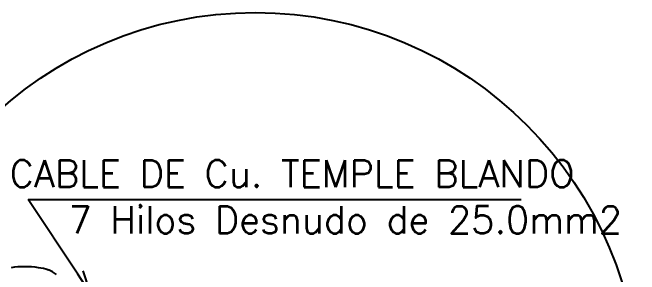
# Model space of a CAD drawing. Extents: x 877.3 to 905.5, y -378.9 to -356.4.
# Drawn here: x 888.698 to 890.605, y -365.861 to -365.064 of the extents above; entities that cross this region are included whole.
import ezdxf
from ezdxf.enums import TextEntityAlignment as Align

# ---------------------------------------------------------------- set-up
doc = ezdxf.new("R2010")
doc.units = 0
doc.header["$LTSCALE"] = 0.01
doc.layers.get('0').update_dxf_attribs({"linetype": 'CONTINUOUS'})
doc.styles.add('ROMANS', font='romans.shx')

msp = doc.modelspace()

# ---------------------------------------------------------------- linework, layer by layer
at = {"color": 7, "linetype": 'Continuous'}
for p, q in [((888.8962, -365.8604, -0.0667), (888.7455, -365.6327, -0.0667)), ((888.7455, -365.6327, -0.0667), (890.2455, -365.6327, -0.0667))]:
    msp.add_line(p, q, dxfattribs=at)
at = {"color": 7, "linetype": 'ByBlock'}
for p, q in [((888.9348, -365.9188, -0.0667), (888.8962, -365.8604, -0.0667)), ((888.9118, -365.8501, -0.0667), (888.9348, -365.9188, -0.0667))]:
    msp.add_line(p, q, dxfattribs=at)
at = {"color": 7, "linetype": 'Continuous'}
msp.add_circle((889.436, -366.2334, -0.0154), 1.169, dxfattribs=at)
at = {"color": 7}
for centre, radius, start, end in [((888.7348, -366.1412, 0.1208), 0.3039, 90, 97.8735), ((888.7348, -366.1412, 0.1208), 0.3039, 82.1265, 90), ((888.7534, -366.0068, 0.1208), 0.1682, 71.5377, 82.1265), ((888.7814, -365.9228, 0.1208), 0.0797, 51.1306, 71.5377)]:
    msp.add_arc(centre, radius, start, end, dxfattribs=at)

# ---------------------------------------------------------------- texts
at = {"color": 7, "style": 'ROMANS'}
for s, p in [('CABLE DE Cu. TEMPLE BLANDO', (888.6885, -365.6202, -0.0667)), ('7 Hilos Desnudo de 25.0mm2 ', (888.868, -365.7605, -0.0667))]:
    msp.add_text(s, height=0.082368, dxfattribs=at).set_placement(p, align=Align.BOTTOM_LEFT)

doc.saveas('drawing.dxf')
